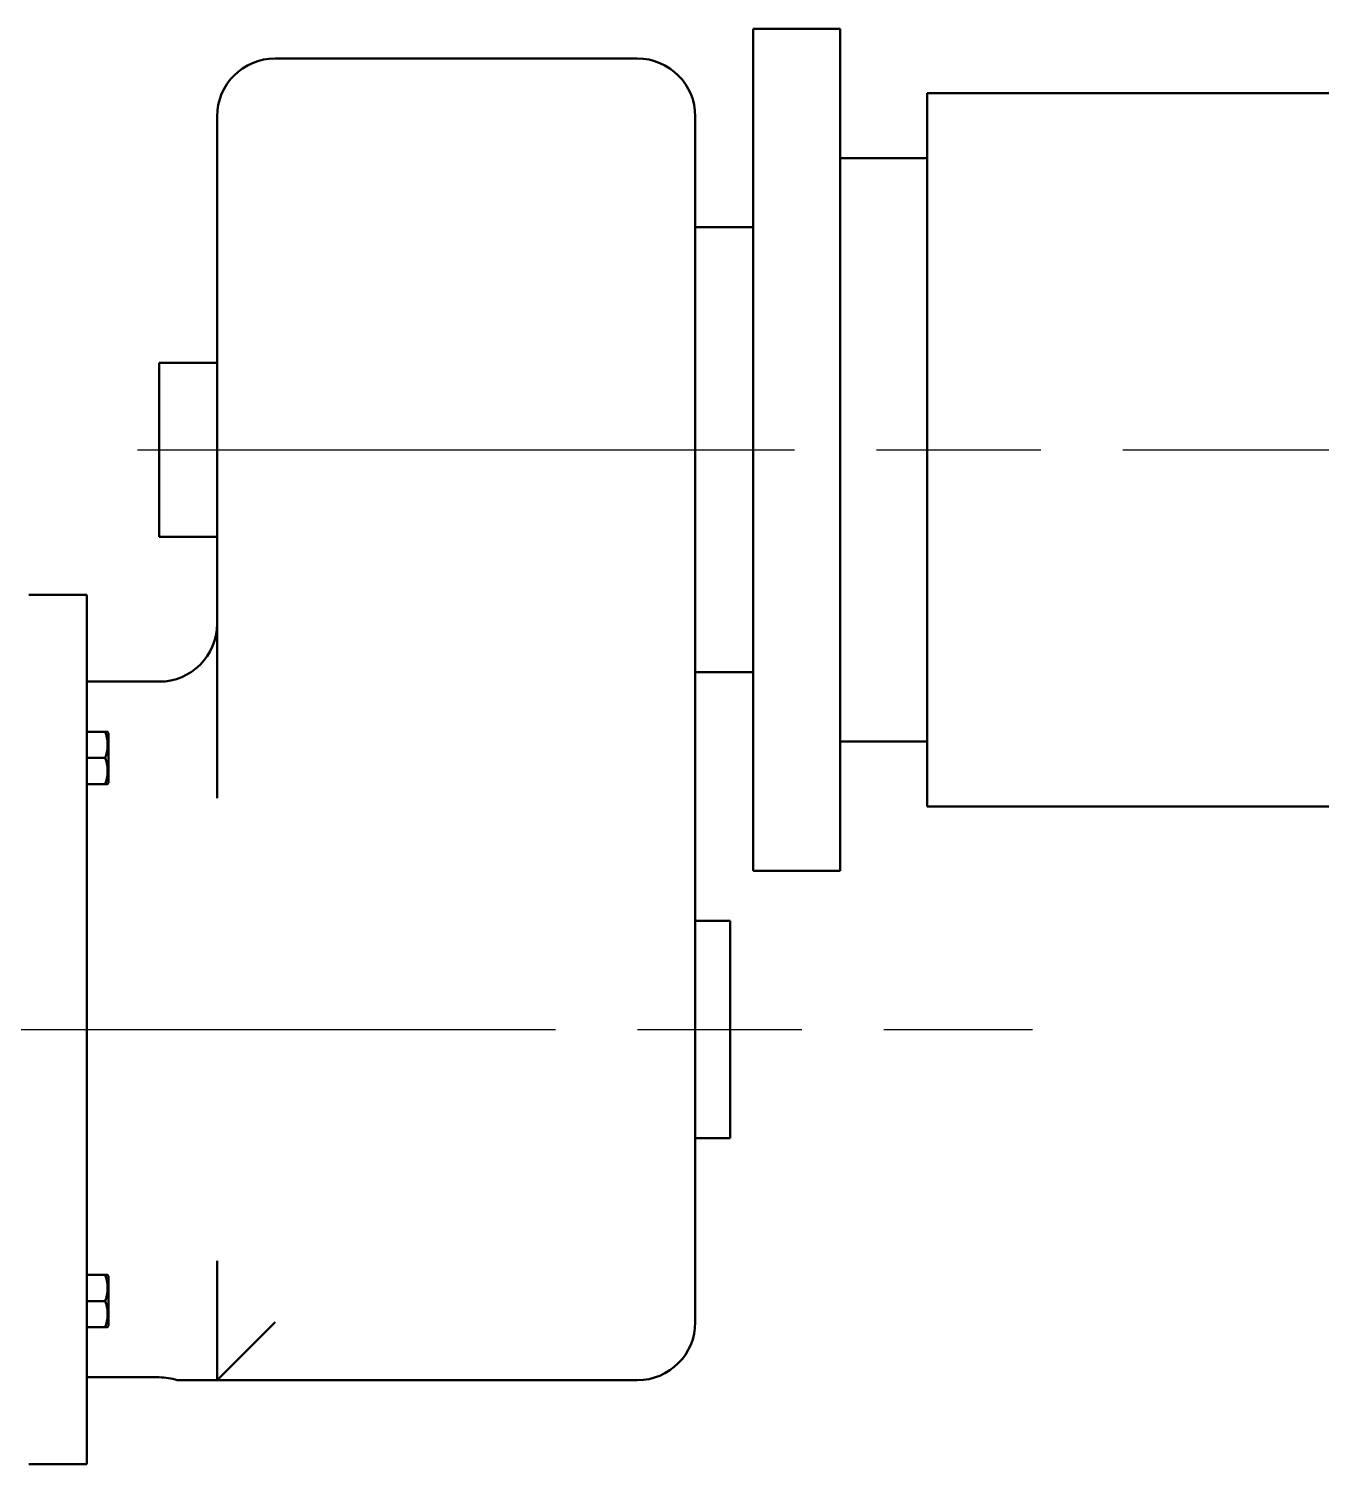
# Model space of a CAD drawing. Header units: millimetres. Extents: x 0 to 25230, y 0 to 17820.
# Drawn here: x 23666 to 24000.5, y 6328.3 to 6699.8 of the extents above; entities that cross this region are included whole.
import ezdxf

# ---------------------------------------------------------------- set-up
doc = ezdxf.new("R2010")
doc.units = ezdxf.units.MM
doc.header["$LTSCALE"] = 30
doc.linetypes.add('CHAIN', pattern=[0.7087, 0.4724, -0.0591, 0.1181, -0.0591])
doc.layers.add('Видимый контур (ГОСТ)', color=7, linetype='Continuous', lineweight=50)
doc.layers.add('Осевая линия (ГОСТ)', color=7, linetype='Continuous', lineweight=25)

msp = doc.modelspace()

# ---------------------------------------------------------------- linework, layer by layer
at = {"layer": 'Видимый контур (ГОСТ)'}
for p, q in [((23853.5445, 6481.8742), (23853.5445, 6699.7627)), ((23853.5445, 6699.7627), (23876.0445, 6699.7627)), ((23876.0445, 6481.8742), (23876.0445, 6699.7627)), ((23823.5445, 6692.0684), (23729.7945, 6692.0684)), ((23898.5445, 6498.5284), (23898.5445, 6683.1085)), ((23898.5445, 6683.1085), (24086.0445, 6683.1085)), ((23714.7945, 6590.8184), (23714.7945, 6677.0684)), ((23838.5445, 6677.0684), (23838.5445, 6590.8184)), ((23876.0445, 6666.2759), (23898.5445, 6666.2759)), ((23838.5445, 6648.4045), (23853.5445, 6648.4045)), ((23699.7945, 6613.3141), (23699.7945, 6568.3228)), ((23714.7945, 6613.3141), (23699.7945, 6613.3141)), ((23714.7945, 6590.8184), (23714.7945, 6500.7011)), ((23838.5445, 6365.0684), (23838.5445, 6590.8184)), ((23714.7945, 6568.3228), (23699.7945, 6568.3228)), ((23666.0445, 6553.3184), (23681.0445, 6553.3184)), ((23681.0445, 6328.3184), (23681.0445, 6553.3184)), ((23699.7945, 6530.8184), (23681.0445, 6530.8184)), ((23838.5445, 6533.2323), (23853.5445, 6533.2323)), ((23685.8717, 6517.8372), (23681.0445, 6517.8372)), ((23686.6695, 6517.4997), (23686.4746, 6517.8372)), ((23686.6695, 6517.4997), (23686.6695, 6504.6747)), ((23876.0445, 6515.361), (23898.5445, 6515.361)), ((23685.8717, 6511.0873), (23681.0445, 6511.0873)), ((23685.8717, 6504.3372), (23681.0445, 6504.3372)), ((23685.8717, 6504.3371), (23681.0445, 6504.3371)), ((23686.6695, 6504.6747), (23686.4746, 6504.3372)), ((23898.5445, 6498.5284), (24086.0445, 6498.5284)), ((23853.5445, 6481.8742), (23876.0445, 6481.8742)), ((23838.5445, 6468.9434), (23847.5445, 6468.9434)), ((23847.5445, 6412.6934), (23847.5445, 6468.9434)), ((23838.5445, 6412.6934), (23847.5445, 6412.6934)), ((23714.7945, 6380.9357), (23714.7945, 6350.0684)), ((23685.8717, 6377.2997), (23681.0445, 6377.2997)), ((23686.6695, 6376.9622), (23686.4746, 6377.2997)), ((23686.6695, 6376.9622), (23686.6695, 6364.1372)), ((23685.8717, 6370.5498), (23681.0445, 6370.5498)), ((23685.8717, 6363.7997), (23681.0445, 6363.7997)), ((23685.8717, 6363.7997), (23681.0445, 6363.7997)), ((23686.6695, 6364.1372), (23686.4746, 6363.7997)), ((23714.7945, 6350.0684), (23729.7945, 6365.0684)), ((23699.7945, 6350.8184), (23681.0445, 6350.8184)), ((23704.4782, 6350.0684), (23714.7945, 6350.0684)), ((23714.7945, 6350.0684), (23823.5445, 6350.0684)), ((23666.0445, 6328.3184), (23681.0445, 6328.3184))]:
    msp.add_line(p, q, dxfattribs=at)
for centre, start, end in [((23729.7945, 6677.0684), 90, 180), ((23823.5445, 6677.0684), 0, 90), ((23699.7945, 6545.8184), 270, 0), ((23823.5445, 6365.0684), 270, 0), ((23699.7945, 6335.8184), 71.805128, 90)]:
    msp.add_arc(centre, 15, start, end, dxfattribs=at)
for points, weights in [([(23686.4746, 6517.8372), (23686.4746, 6517.8372), (23685.8717, 6517.8372)], [1.24999999996, 1.24999813818, 1.16025403784]), ([(23685.8717, 6517.8372), (23686.9967, 6514.4622), (23685.8717, 6511.0873)], [1.16025403784, 1.33974596216, 1.16025403784]), ([(23685.8717, 6511.0873), (23686.9967, 6507.7122), (23685.8717, 6504.3372)], [1.16025403784, 1.33974596216, 1.16025403784]), ([(23685.8717, 6504.3372), (23686.4746, 6504.3372), (23686.4746, 6504.3372)], [1.16025403784, 1.25000186182, 1.24999999996]), ([(23686.4746, 6377.2997), (23686.4746, 6377.2997), (23685.8717, 6377.2997)], [1.24999999996, 1.24999813818, 1.16025403784]), ([(23685.8717, 6377.2997), (23686.9967, 6373.9248), (23685.8717, 6370.5498)], [1.16025403784, 1.33974596216, 1.16025403784]), ([(23685.8717, 6370.5498), (23686.9967, 6367.1748), (23685.8717, 6363.7997)], [1.16025403784, 1.33974596216, 1.16025403784]), ([(23685.8717, 6363.7997), (23686.4746, 6363.7997), (23686.4746, 6363.7997)], [1.16025403784, 1.25000186182, 1.24999999996])]:
    msp.add_rational_spline(points, weights, degree=2, dxfattribs=at)
at = {"layer": 'Осевая линия (ГОСТ)', "linetype": 'CHAIN', "ltscale": 11.993792}
for p, q in [((23694.2225, 6590.8184), (24161.0445, 6590.8184)), ((18787.3537, 6440.8184), (23925.8422, 6440.8184))]:
    msp.add_line(p, q, dxfattribs=at)

doc.saveas('drawing.dxf')
